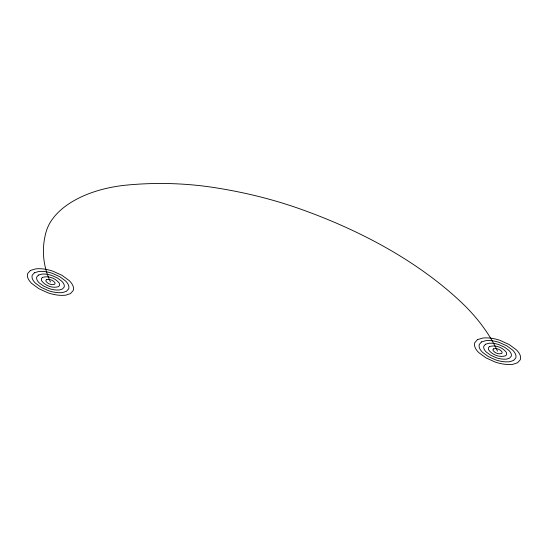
<?xml version="1.0" encoding="UTF-8"?>
<svg xmlns="http://www.w3.org/2000/svg" width="548" height="548" viewBox="0 0 548 548"><rect width="100%" height="100%" fill="white"/><g stroke="black" fill="none" stroke-linecap="round" stroke-linejoin="round"><path stroke-width="0.82" d="M497.543 351.186A323.895 186.998 0 0 0 460.697 301.736A489.316 282.501 0 0 0 299.749 208.815A323.895 186.998 0 0 0 214.104 187.546A206.808 119.402 0 0 0 127.006 185.06A98.071 56.622 0 0 0 46.155 231.736A206.808 119.402 0 0 0 50.457 282.021M30.414 270.452L27.674 273.534A20.68 11.94 0 0 0 28.106 278.562A32.387 18.701 0 0 0 31.791 283.508L38.887 288.7L47.882 292.803A32.387 18.701 0 0 0 56.451 294.927A21.961 12.679 0 0 0 65.698 295.194L70.5 293.591L73.24 290.509A20.68 11.94 0 0 0 72.816 285.481A32.387 18.701 0 0 0 69.13 280.535L62.027 275.343L53.033 271.239A32.387 18.701 0 0 0 44.47 269.116A20.68 11.94 0 0 0 35.757 268.869L30.414 270.452M34.421 272.767L32.229 275.233A16.543 9.549 0 0 0 32.572 279.254A25.914 14.96 0 0 0 35.524 283.213L41.203 287.364L48.395 290.646A25.914 14.96 0 0 0 55.252 292.344A17.57 10.145 0 0 0 62.65 292.557L66.493 291.276L68.685 288.81A16.543 9.549 0 0 0 68.342 284.789A25.914 14.96 0 0 0 65.397 280.829L59.718 276.678L52.519 273.397A25.914 14.96 0 0 0 45.669 271.698A16.543 9.549 0 0 0 38.696 271.5L34.421 272.767M38.435 275.082L36.785 276.932A12.405 7.165 0 0 0 37.045 279.946A19.433 11.22 0 0 0 39.257 282.912L43.518 286.029L48.916 288.488A19.433 11.22 0 0 0 54.053 289.769A13.173 7.604 0 0 0 59.602 289.926L62.486 288.967L64.13 287.111A12.405 7.165 0 0 0 63.869 284.097A19.433 11.22 0 0 0 61.664 281.131L57.403 278.014L52.005 275.555A19.433 11.22 0 0 0 46.868 274.281A12.405 7.165 0 0 0 41.641 274.13L38.435 275.082M42.443 277.391L41.347 278.624L41.518 280.638C45.121 285.714 52.485 288.543 58.478 286.652L59.574 285.419L59.403 283.405C55.793 278.322 48.457 275.521 42.443 277.391M46.45 279.706L45.902 280.323L45.991 281.329C47.786 283.864 51.471 285.282 54.464 284.337L55.012 283.72L54.93 282.713C53.122 280.172 49.457 278.774 46.45 279.706M477.5 339.616L474.76 342.699A20.68 11.94 0 0 0 475.185 347.727A32.387 18.701 0 0 0 478.87 352.672L485.973 357.865L494.967 361.961A32.387 18.701 0 0 0 503.53 364.091A21.961 12.679 0 0 0 512.777 364.358L517.586 362.755L520.326 359.673A20.68 11.94 0 0 0 519.894 354.645A32.387 18.701 0 0 0 516.209 349.699L509.113 344.507L500.119 340.404A32.387 18.701 0 0 0 491.549 338.28A20.68 11.94 0 0 0 482.843 338.034L477.5 339.616M481.507 341.931L479.315 344.397A16.543 9.549 0 0 0 479.658 348.418A25.914 14.96 0 0 0 482.603 352.378L488.282 356.529L495.481 359.81A25.914 14.96 0 0 0 502.331 361.509A17.57 10.145 0 0 0 509.729 361.721L513.579 360.44L515.771 357.974A16.543 9.549 0 0 0 515.428 353.953A25.914 14.96 0 0 0 512.476 349.994L506.797 345.843L499.605 342.562A25.914 14.96 0 0 0 492.748 340.863A16.543 9.549 0 0 0 485.781 340.664L481.507 341.931M485.514 344.24L483.87 346.096A12.405 7.165 0 0 0 484.131 349.11A19.433 11.22 0 0 0 486.336 352.076L490.597 355.193L495.995 357.652A19.433 11.22 0 0 0 501.132 358.926A13.173 7.604 0 0 0 506.688 359.084L509.565 358.125L511.216 356.275A12.405 7.165 0 0 0 510.955 353.261A19.433 11.22 0 0 0 508.743 350.295L504.482 347.179L499.084 344.719A19.433 11.22 0 0 0 493.947 343.438A12.405 7.165 0 0 0 488.72 343.295L485.514 344.24M489.522 346.555L488.426 347.788L488.597 349.802C492.2 354.871 499.57 357.707 505.557 355.816L506.653 354.577L506.482 352.57C502.872 347.487 495.543 344.685 489.522 346.555M493.536 348.871L492.988 349.487L493.07 350.494C494.871 353.028 498.557 354.446 501.55 353.501L502.098 352.885L502.009 351.878C500.208 349.336 496.543 347.932 493.536 348.871"/></g></svg>
